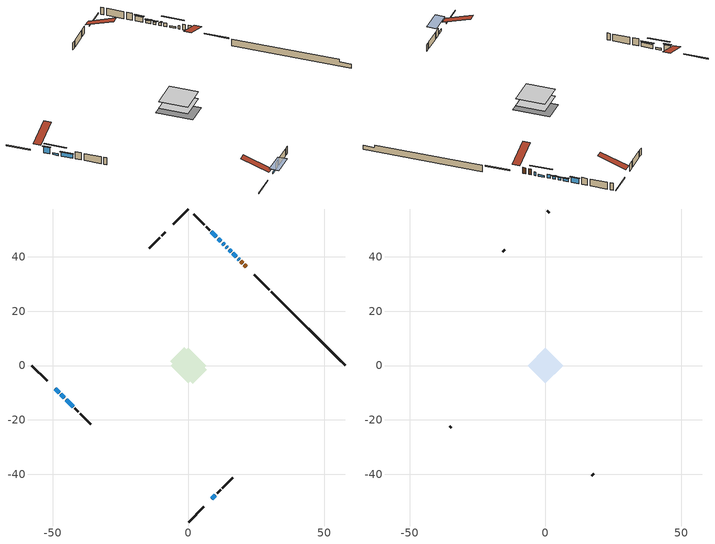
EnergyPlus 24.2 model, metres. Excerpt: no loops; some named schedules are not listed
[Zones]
conditioned space
 floor adiabatic (AdiabaticFloorConstruction): -6.6,0 0,6.6 6.6,0 0,-6.6 z0.74
 floor foundation (Slab1 construction): -6.79,1.62 -1.62,6.79 6.79,-1.62 1.62,-6.79 z-1.55
 wall outside (RimJoist1 construction): 0,-57.62 5.57,-52.05 / -57.62,0 -52.05,-5.57 / 0,57.62 -5.57,52.05 / 29.8,27.81 24.24,33.38 z0.74:1.04
 wall outside (AdiabaticWallConstruction 1): 21.23,36.39 20.55,37.07 / 19.89,37.73 19.27,38.35 z0.74:2.77
 wall outside (AdiabaticWallConstruction): 18.61,39.01 18.3,39.32 / 15.69,41.93 15.01,42.61 z0.74:1.96; -49.05,-8.57 -47.64,-9.97 z0.74:2.87; 17.64,39.98 16.35,41.27 / 8.57,-49.05 9.87,-47.75 / -46.99,-10.63 -45.69,-11.92 z0.74:1.35; 14.35,43.27 13.81,43.81 / 11.96,45.66 10.88,46.74 z0.74:1.71; 13.16,44.46 12.62,45 z0.74:1.6; 10.23,47.39 8.46,49.15 z0.74:2.52; -45.04,-12.58 -42.45,-15.17 z0.74:2.16
 wall outside (Wall1 construction): 10.52,-47.1 11.82,-45.8 / -41.79,-15.82 -40.5,-17.12 / -8.57,49.05 -9.87,47.75 / 7.81,49.81 6.51,51.11 z0.74:3.18
 wall outside (Wall2 construction): 12.48,-45.14 16.37,-41.25 / -39.84,-17.78 -35.95,-21.67 / -10.53,47.09 -14.42,43.2 / 5.85,51.76 1.96,55.66 z0.74:3.18
 wall foundation (FoundationWall1 construction): 30.46,27.16,-1.55 30.46,27.16,0.74 54.9,2.72,0.74 54.9,2.72,-0.13 57.62,0,-0.13 57.62,0,-1.55
 window (WindowConstruction 6): 18.61,39.01 18.3,39.32 z0.74:1.96
 window (WindowConstruction 5): -49.05,-8.57 -47.64,-9.97 z0.74:2.87
 window (WindowConstruction 8): 17.64,39.98 16.35,41.27 z0.74:1.35
 window (WindowConstruction 9): 8.57,-49.05 9.87,-47.75 z0.74:1.35
 window (WindowConstruction 10): -46.99,-10.63 -45.69,-11.92 z0.74:1.35
 window (WindowConstruction 7): 15.69,41.93 15.01,42.61 z0.74:1.96
 window (WindowConstruction): 14.35,43.27 13.81,43.81 z0.74:1.71
 window (WindowConstruction 1): 13.16,44.46 12.62,45 z0.74:1.6
 window (WindowConstruction 2): 11.96,45.66 10.88,46.74 z0.74:1.71
 window (WindowConstruction 3): 10.22,47.39 8.46,49.15 z0.74:2.52
 window (WindowConstruction 4): -45.04,-12.58 -42.45,-15.17 z0.74:2.16
 door (Door): 21.23,36.39 20.55,37.07 z0.74:2.77
 door (Door 1): 19.89,37.73 19.27,38.35 z0.74:2.77
 ceiling adiabatic (AdiabaticFloorConstruction): 0,-6.6 6.6,0 0,6.6 -6.6,0 z0.74
attic - vented
 floor to conditioned space (Floor1 construction Reversed): -6.59,0 0,6.59 6.59,0 0,-6.59 z3.18
 wall outside (Wall3 construction): 17.03,-40.59 17.67,-39.95 / -35.29,-22.33 -34.64,-22.97 / -15.08,42.54 -15.72,41.9 / 1.3,56.31 0.66,56.96 z0.74:3.18
 roof outside (Roof1 construction): 7.92,-49.7,3.18 1.49,-43.28,6.21 -0.2,-44.97,6.21 6.22,-51.39,3.18; -49.7,-7.92,3.18 -43.28,-1.49,6.21 -44.97,0.2,6.21 -51.39,-6.22,3.18; -7.92,49.7,3.18 -1.49,43.28,6.21 0.2,44.97,6.21 -6.22,51.39,3.18; 21.89,35.73,3.18 15.47,29.31,6.21 17.16,27.61,6.21 23.58,34.04,3.18
shading: -47.43,-10.18 -49.26,-8.36 -49.47,-8.57 -47.64,-10.4 z3.17; 14.41,43.21 19.58,38.04 19.79,38.25 14.62,43.42 z4.09; 11.8,-45.81 6.63,-50.98 8.79,-53.14 13.96,-47.97 z4.09; -43.76,-13.86 -48.93,-8.69 -49.14,-8.9 -43.97,-14.07 z4.09; 13.6,44.02 14.56,43.06 14.77,43.27 13.81,44.23 z2; 12.4,45.21 13.37,44.25 13.58,44.46 12.62,45.42 z1.9; 10.67,46.95 12.17,45.45 12.38,45.66 10.88,47.16 z2; 8.25,49.37 10.44,47.18 10.65,47.39 8.46,49.58 z2.82; -42.24,-15.38 -45.25,-12.37 -45.46,-12.58 -42.45,-15.59 z2.46
[Building]
Building 1: Terrain=Suburbs
[Site:Location]
Montreal Intl AP_QC: Latitude {deg}=45.47; Longitude {deg}=-73.74; Time Zone {hr}=-5; Elevation {m}=36; Keep Site Location Information=Yes
[Site:GroundTemperature:Shallow]
2.07863, -0.316383, -0.508184, 0.628371, 5.19101, 9.73239, 13.6695, 16.1636, 16.3755, 14.347, 10.5102, 6.10817
[Site:WaterMainsTemperature]
Calculation Method=Schedule; Temperature Schedule=mains temperature schedule
[Material] Roughness=Rough; Thermal Absorptance=0.9
Name | Thickness {m} | Conductivity {W/m-K} | Density {kg/m3} | Specific Heat {J/kg-K} | Solar Absorptance | Visible Absorptance
asphalt or fiberglass shingles | 0.00635 | 0.162714 | 1121.4 | 1465.45 | 0.4 | 0.4
ceiling loosefill ins | 0.254 | 0.0480833 | 16.02 | 1046.75 | 0.7 | 0.7
ceiling stud and cavity | 0.1397 | 0.268937 | 65.682 | 1177.47 | 0.7 | 0.7
concrete 4.0 in. | 0.1016 | 1.803125 | 2242.8 | 837.4 | 0.7 | 0.7
concrete 8.0 in. | 0.2032 | 1.803125 | 2242.8 | 837.4 | 0.7 | 0.7
door material | 0.04445 | 0.0451087 | 512.64 | 1214.23 | 0.7 | 0.7
door material 1 | 0.04445 | 0.188738 | 512.64 | 1214.23 | 0.7 | 0.7
exterior vertical ins | 0.0542606 | 0.029427 | 32.04 | 1214.23 | 0.7 | 0.7
floor covering | 0.0127 | 0.0433444 | 54.468 | 1339.84 | 0.6 | 0.6
floor rigid ins; wall rigid ins 1 | 0.512978 | 0.029427 | 32.04 | 1214.23 | 0.7 | 0.7
floor stud and cavity | 0.1397 | 1.75129 | 37.0049 | 1207.88 | 0.7 | 0.7
furniture material conditioned space 1 | 0.1524 | 0.115458 | 640.8 | 1214.23 | 0.6 | 0.6
gypsum board | 0.0127 | 0.160291 | 801 | 837.4 | 0.6 | 0.6
gypsum board 1 | 0.0127 | 0.160291 | 801 | 837.4 | 0.7 | 0.7
osb sheathing 0.5 in. | 0.0127 | 0.115458 | 512.64 | 1214.23 | 0.7 | 0.7
osb sheathing 0.75 in. | 0.01905 | 0.115458 | 512.64 | 1214.23 | 0.7 | 0.7
osb sheathing 2.0 in. | 0.0508 | 0.115458 | 512.64 | 1214.23 | 0.7 | 0.7
rim joist rigid ins; wall rigid ins | 0.051816 | 0.029427 | 32.04 | 1214.23 | 0.7 | 0.7
rim joist stud and cavity | 0.0508 | 0.239261 | 125.044 | 1163.47 | 0.6 | 0.6
wall stud and cavity | 0.1397 | 0.106781 | 139.0536 | 1170.24 | 0.7 | 0.7
wall stud and cavity 1 | 0.1397 | 0.100811 | 139.0536 | 1170.24 | 0.7 | 0.7
wall stud and cavity 2 | 0.0889 | 6.9971 | 50.32683 | 1063.81 | 0.6 | 0.6
wall stud and cavity 3 | 0.0889 | 0.380278 | 52.3479 | 1209.89 | 0.7 | 0.7
wall stud and cavity 4 | 0.0889 | 0.391764 | 83.0341 | 1211.67 | 0.7 | 0.7
wood siding | 0.0254 | 0.102417 | 544.68 | 1172.36 | 0.4 | 0.4
wood siding 1 | 0.00254 | 0.102417 | 544.68 | 1172.36 | 0.4 | 0.4
wood siding 2; wood siding 3; wood siding 4 | 0.0254 | 0.102417 | 544.68 | 1172.36 | 0.7 | 0.7
[WindowMaterial:SimpleGlazingSystem]
Name | U-Factor {W/m2-K} | Solar Heat Gain Coefficient
WindowMaterial | 2.14742 | 0.5
WindowMaterial 1 | 2.15934 | 0.49
WindowMaterial 2 | 2.07758 | 0.56
WindowMaterial 3 | 1.992978 | 0.62
WindowMaterial 4 | 2.02648 | 0.6
WindowMaterial 5 | 1.99355 | 0.62
WindowMaterial 6 | 3.07293 | 0.36
WindowMaterial 7 | 2.949721 | 0.64
WindowMaterial 8 | 2.137767 | 0.51
WindowMaterial 9 | 2.18717 | 0.47
[Construction]
AdiabaticFloorConstruction: floor stud and cavity, floor rigid ins, osb sheathing 0.75 in., floor covering
AdiabaticWallConstruction: wood siding 3, wall rigid ins 1, wall stud and cavity 3, gypsum board
AdiabaticWallConstruction 1: wood siding 4, wall rigid ins 1, wall stud and cavity 3, gypsum board
Door: door material
Door 1: door material 1
Floor1 construction Reversed: gypsum board, ceiling stud and cavity, ceiling loosefill ins
FoundationWall1 construction: concrete 8.0 in., gypsum board 1
furniture construction conditioned space 1: furniture material conditioned space 1
PartitionWallConstruction: gypsum board, wall stud and cavity 4, gypsum board
RimJoist1 construction: wood siding 2, rim joist rigid ins, osb sheathing 2.0 in., rim joist stud and cavity
Roof1 construction: asphalt or fiberglass shingles
Slab1 construction: concrete 4.0 in.
Wall1 construction: wood siding, wall rigid ins, osb sheathing 0.5 in., wall stud and cavity, gypsum board
Wall2 construction: wood siding, wall rigid ins, osb sheathing 0.5 in., wall stud and cavity 1, gypsum board
Wall3 construction: wood siding 1, wall stud and cavity 2
WindowConstruction: WindowMaterial
WindowConstruction 1: WindowMaterial 1
WindowConstruction 10: WindowMaterial 9
WindowConstruction 2: WindowMaterial 2
WindowConstruction 3: WindowMaterial 3
WindowConstruction 4: WindowMaterial 4
WindowConstruction 5: WindowMaterial 5
WindowConstruction 6: WindowMaterial 6
WindowConstruction 7: WindowMaterial 7
WindowConstruction 8; WindowConstruction 9: WindowMaterial 8
[Zone] Multiplier=1; Part of Total Floor Area=Yes
Name | Volume {m3}
attic - vented | 42.7394
conditioned space | 432
[Space]
Name | Zone | Volume {m3}
attic - vented 1 | attic - vented | 42.7394
conditioned space 1 | conditioned space | 432
[ZoneInfiltration:EffectiveLeakageArea]
infil attic - vented 1: Zone or Space=attic - vented 1; Schedule=Always On Discrete; Effective Air Leakage Area {cm2}=3478.4; Stack Coefficient=0.000380096; Wind Coefficient=1.31725e-05
[ZoneMixing]
whole house fan mix: Zone or Space=attic - vented; Schedule=Always On Continuous; Design Flow Rate Calculation Method=Flow/Zone; Design Flow Rate {m3/s}=0; Source Zone or Space=conditioned space
[SurfaceProperty:ExposedFoundationPerimeter]
Slab1: Exposed Perimeter Calculation Method=TotalExposedPerimeter; Total Exposed Perimeter {m}=38.406
[InternalMass] Zone or ZoneList=conditioned space; Space or SpaceList=conditioned space 1
Name | Construction | Surface Area {m2}
furniture mass conditioned space 1 | furniture construction conditioned space 1 | 69.6
partition wall mass | PartitionWallConstruction | 174
[Lights]
interior lighting: Zone or ZoneList or Space or SpaceList=conditioned space 1; Schedule=interior lighting schedule; Design Level Calculation Method=LightingLevel; Lighting Level {W}=343.2; Return Air Fraction=0; Fraction Radiant=0.6; Fraction Visible=0.2; Fraction Replaceable=1
[People]
occupants: Zone or ZoneList or Space or SpaceList=conditioned space 1; Number of People Schedule=occupants schedule; Number of People Calculation Method=People; Number of People=3; Fraction Radiant=0.314171; Sensible Heat Fraction=0.56303; Activity Level Schedule=occupants activity schedule; Carbon Dioxide Generation Rate {m3/s-W}=0; Enable ASHRAE 55 Comfort Warnings=No; Mean Radiant Temperature Calculation Type=EnclosureAveraged
[ElectricEquipment] Zone or ZoneList or Space or SpaceList=conditioned space 1; Design Level Calculation Method=EquipmentLevel
Name | Schedule | Design Level {W} | Fraction Latent | Fraction Radiant | Fraction Lost
clothes dryer | clothes dryer schedule | 140.772 | 0.015 | 0.081 | 0.85
clothes washer | clothes washer schedule | 32.1985 | 0.03 | 0.162 | 0.7
cooking range | cooking range schedule | 215.147 | 0.08 | 0.432 | 0.2
dishwasher | dishwasher schedule | 66.8632 | 0.3 | 0.18 | 0.4
fridge | fridge schedule | 72.9452 | 0 | 0.6 | 0
mech vent bath fan 0 | mech vent bath fan 0 schedule | 50.2 | 0 | 0 | 1
mech vent house fan | mech vent house fan schedule | 0 | 0 | 0 | 1
mech vent house fan cfis | mech vent house fan cfis schedule | 0 | 0 | 0 | 0
mech vent range fan 0 | mech vent range fan 0 schedule | 57 | 0 | 0 | 1
misc plug loads | misc plug loads schedule | 494.7 | 0.045 | 0.513 | 0.1
whole house fan | Always On Discrete | 0 | 0 | 0 | 1
[OtherEquipment] Zone or ZoneList or Space or SpaceList=conditioned space 1; Design Level Calculation Method=EquipmentLevel
Name | Fuel Type | Schedule | Design Level {W} | Fraction Latent | Fraction Radiant | Fraction Lost
clothes dryer 1 | Electricity | clothes dryer schedule | 0 | 0.015 | 0.081 | 0.85
cooking range 1 | Electricity | cooking range schedule | 0 | 0.08 | 0.432 | 0.2
general water use latent | None | general water use schedule | 62.594 | 1 | 0 | 0
general water use sensible | None | general water use schedule | -61.6891 | 0 | 0.6 | 0
mech vent house fan latent load | None | Always On Discrete | 0 | 1 | 0 | 0
mech vent house fan sensible load | None | Always On Discrete | 0 | 0 | 0 | 0
water heater energy adjustment1 | Electricity | Always On Discrete | 0.01 | 0 | 0 | 1
[ZoneInfiltration:DesignFlowRate] Zone or ZoneList or Space or SpaceList=conditioned space 1; Schedule=Always On Discrete; Design Flow Rate Calculation Method=Flow/Zone; Design Flow Rate {m3/s}=0
infil flow; natural vent flow; whole house fan flow
[Foundation:Kiva]
Foundation Kiva 1: Initial Indoor Air Temperature {C}=18; Wall Height Above Grade {m}=0.739993; Wall Depth Below Slab {m}=0.2032; Custom Block Material Name 1=exterior vertical ins; Custom Block Depth 1 {m}=2.28999; Custom Block X Position 1 {m}=0.2159; Custom Block Z Position 1 {m}=0
[Foundation:Kiva:Settings]
Soil Conductivity {W/m-K}=0.849921; Soil Density {kg/m3}=1842.3; Soil Specific Heat {J/kg-K}=418.7; Ground Solar Absorptivity=0.9; Ground Thermal Absorptivity=0.9; Ground Surface Roughness {m}=0.03; Far-Field Width {m}=40; Deep-Ground Boundary Condition=ZeroFlux; Deep-Ground Depth {m}=40; Minimum Cell Dimension {m}=0.2; Maximum Cell Growth Coefficient=3; Simulation Timestep=Timestep
[Exterior:Lights]
exterior lighting: Schedule=exterior lighting schedule; Design Level {W}=75.6
[Schedule:Constant]
Name | Hourly Value
Always On Continuous; mech vent house fan schedule; mech vent house fan cfis schedule; Always On Discrete | 1
occupants activity schedule | 117.228
fridge schedule | 0
[Schedule:Week:Daily]
interior lighting schedule Week Rule - Jan1-Jan27: interior lighting schedule day, interior lighting schedule day, interior lighting schedule day, interior lighting schedule day, interior lighting schedule day, interior lighting schedule day, interior lighting schedule day, interior lighting schedule default day, interior lighting schedule default day, interior lighting schedule default day, interior lighting schedule default day, interior lighting schedule default day
interior lighting schedule Week Rule - Jan28-Feb3: interior lighting schedule day, interior lighting schedule day, interior lighting schedule day, interior lighting schedule day, interior lighting schedule day 1, interior lighting schedule day 1, interior lighting schedule day 1, interior lighting schedule default day, interior lighting schedule default day, interior lighting schedule default day, interior lighting schedule default day, interior lighting schedule default day
interior lighting schedule Week Rule - Feb4-Feb24: interior lighting schedule day 1, interior lighting schedule day 1, interior lighting schedule day 1, interior lighting schedule day 1, interior lighting schedule day 1, interior lighting schedule day 1, interior lighting schedule day 1, interior lighting schedule default day, interior lighting schedule default day, interior lighting schedule default day, interior lighting schedule default day, interior lighting schedule default day
interior lighting schedule Week Rule - Feb25-Mar3: interior lighting schedule day 1, interior lighting schedule day 1, interior lighting schedule day 1, interior lighting schedule day 1, interior lighting schedule day 2, interior lighting schedule day 2, interior lighting schedule day 2, interior lighting schedule default day, interior lighting schedule default day, interior lighting schedule default day, interior lighting schedule default day, interior lighting schedule default day
interior lighting schedule Week Rule - Mar4-Mar31: interior lighting schedule day 2, interior lighting schedule day 2, interior lighting schedule day 2, interior lighting schedule day 2, interior lighting schedule day 2, interior lighting schedule day 2, interior lighting schedule day 2, interior lighting schedule default day, interior lighting schedule default day, interior lighting schedule default day, interior lighting schedule default day, interior lighting schedule default day
interior lighting schedule Week Rule - Apr1-Apr28: interior lighting schedule day 3, interior lighting schedule day 3, interior lighting schedule day 3, interior lighting schedule day 3, interior lighting schedule day 3, interior lighting schedule day 3, interior lighting schedule day 3, interior lighting schedule default day, interior lighting schedule default day, interior lighting schedule default day, interior lighting schedule default day, interior lighting schedule default day
interior lighting schedule Week Rule - Apr29-May5: interior lighting schedule day 3, interior lighting schedule day 3, interior lighting schedule day 4, interior lighting schedule day 4, interior lighting schedule day 4, interior lighting schedule day 4, interior lighting schedule day 4, interior lighting schedule default day, interior lighting schedule default day, interior lighting schedule default day, interior lighting schedule default day, interior lighting schedule default day
interior lighting schedule Week Rule - May6-May26: interior lighting schedule day 4, interior lighting schedule day 4, interior lighting schedule day 4, interior lighting schedule day 4, interior lighting schedule day 4, interior lighting schedule day 4, interior lighting schedule day 4, interior lighting schedule default day, interior lighting schedule default day, interior lighting schedule default day, interior lighting schedule default day, interior lighting schedule default day
interior lighting schedule Week Rule - May27-Jun2: interior lighting schedule day 4, interior lighting schedule day 4, interior lighting schedule day 4, interior lighting schedule day 4, interior lighting schedule day 4, interior lighting schedule day 5, interior lighting schedule day 5, interior lighting schedule default day, interior lighting schedule default day, interior lighting schedule default day, interior lighting schedule default day, interior lighting schedule default day
interior lighting schedule Week Rule - Jun3-Jun30: interior lighting schedule day 5, interior lighting schedule day 5, interior lighting schedule day 5, interior lighting schedule day 5, interior lighting schedule day 5, interior lighting schedule day 5, interior lighting schedule day 5, interior lighting schedule default day, interior lighting schedule default day, interior lighting schedule default day, interior lighting schedule default day, interior lighting schedule default day
interior lighting schedule Week Rule - Jul1-Jul28: interior lighting schedule day 6, interior lighting schedule day 6, interior lighting schedule day 6, interior lighting schedule day 6, interior lighting schedule day 6, interior lighting schedule day 6, interior lighting schedule day 6, interior lighting schedule default day, interior lighting schedule default day, interior lighting schedule default day, interior lighting schedule default day, interior lighting schedule default day
interior lighting schedule Week Rule - Jul29-Aug4: interior lighting schedule day 6, interior lighting schedule day 6, interior lighting schedule day 6, interior lighting schedule day 7, interior lighting schedule day 7, interior lighting schedule day 7, interior lighting schedule day 7, interior lighting schedule default day, interior lighting schedule default day, interior lighting schedule default day, interior lighting schedule default day, interior lighting schedule default day
interior lighting schedule Week Rule - Aug5-Aug25: interior lighting schedule day 7, interior lighting schedule day 7, interior lighting schedule day 7, interior lighting schedule day 7, interior lighting schedule day 7, interior lighting schedule day 7, interior lighting schedule day 7, interior lighting schedule default day, interior lighting schedule default day, interior lighting schedule default day, interior lighting schedule default day, interior lighting schedule default day
interior lighting schedule Week Rule - Aug26-Sep1: interior lighting schedule day 7, interior lighting schedule day 7, interior lighting schedule day 7, interior lighting schedule day 7, interior lighting schedule day 7, interior lighting schedule day 7, interior lighting schedule day 8, interior lighting schedule default day, interior lighting schedule default day, interior lighting schedule default day, interior lighting schedule default day, interior lighting schedule default day
interior lighting schedule Week Rule - Sep2-Sep29: interior lighting schedule day 8, interior lighting schedule day 8, interior lighting schedule day 8, interior lighting schedule day 8, interior lighting schedule day 8, interior lighting schedule day 8, interior lighting schedule day 8, interior lighting schedule default day, interior lighting schedule default day, interior lighting schedule default day, interior lighting schedule default day, interior lighting schedule default day
interior lighting schedule Week Rule - Sep30-Oct6: interior lighting schedule day 8, interior lighting schedule day 9, interior lighting schedule day 9, interior lighting schedule day 9, interior lighting schedule day 9, interior lighting schedule day 9, interior lighting schedule day 9, interior lighting schedule default day, interior lighting schedule default day, interior lighting schedule default day, interior lighting schedule default day, interior lighting schedule default day
interior lighting schedule Week Rule - Oct7-Oct27: interior lighting schedule day 9, interior lighting schedule day 9, interior lighting schedule day 9, interior lighting schedule day 9, interior lighting schedule day 9, interior lighting schedule day 9, interior lighting schedule day 9, interior lighting schedule default day, interior lighting schedule default day, interior lighting schedule default day, interior lighting schedule default day, interior lighting schedule default day
interior lighting schedule Week Rule - Oct28-Nov3: interior lighting schedule day 9, interior lighting schedule day 9, interior lighting schedule day 9, interior lighting schedule day 9, interior lighting schedule day 10, interior lighting schedule day 10, interior lighting schedule day 10, interior lighting schedule default day, interior lighting schedule default day, interior lighting schedule default day, interior lighting schedule default day, interior lighting schedule default day
interior lighting schedule Week Rule - Nov4-Nov24: interior lighting schedule day 10, interior lighting schedule day 10, interior lighting schedule day 10, interior lighting schedule day 10, interior lighting schedule day 10, interior lighting schedule day 10, interior lighting schedule day 10, interior lighting schedule default day, interior lighting schedule default day, interior lighting schedule default day, interior lighting schedule default day, interior lighting schedule default day
interior lighting schedule Week Rule - Nov25-Dec1: interior lighting schedule day 10, interior lighting schedule day 10, interior lighting schedule day 10, interior lighting schedule day 10, interior lighting schedule day 10, interior lighting schedule day 10, interior lighting schedule day 11, interior lighting schedule default day, interior lighting schedule default day, interior lighting schedule default day, interior lighting schedule default day, interior lighting schedule default day
interior lighting schedule Week Rule - Dec2-Dec31: interior lighting schedule day 11, interior lighting schedule day 11, interior lighting schedule day 11, interior lighting schedule day 11, interior lighting schedule day 11, interior lighting schedule day 11, interior lighting schedule day 11, interior lighting schedule default day, interior lighting schedule default day, interior lighting schedule default day, interior lighting schedule default day, interior lighting schedule default day
occupants schedule Week Rule - Jan1-Dec31: occupants schedule day, occupants schedule day, occupants schedule day, occupants schedule day, occupants schedule day, occupants schedule day, occupants schedule day, occupants schedule default day, occupants schedule default day, occupants schedule default day, occupants schedule default day, occupants schedule default day
clothes dryer schedule Week Rule - Jan1-Dec31: clothes dryer schedule day, clothes dryer schedule day, clothes dryer schedule day, clothes dryer schedule day, clothes dryer schedule day, clothes dryer schedule day, clothes dryer schedule day, clothes dryer schedule default day, clothes dryer schedule default day, clothes dryer schedule default day, clothes dryer schedule default day, clothes dryer schedule default day
clothes washer schedule Week Rule - Jan1-Dec31: clothes washer schedule day, clothes washer schedule day, clothes washer schedule day, clothes washer schedule day, clothes washer schedule day, clothes washer schedule day, clothes washer schedule day, clothes washer schedule default day, clothes washer schedule default day, clothes washer schedule default day, clothes washer schedule default day, clothes washer schedule default day
cooking range schedule Week Rule - Jan1-Dec31: cooking range schedule day, cooking range schedule day, cooking range schedule day, cooking range schedule day, cooking range schedule day, cooking range schedule day, cooking range schedule day, cooking range schedule default day, cooking range schedule default day, cooking range schedule default day, cooking range schedule default day, cooking range schedule default day
dishwasher schedule Week Rule - Jan1-Dec31: dishwasher schedule day, dishwasher schedule day, dishwasher schedule day, dishwasher schedule day, dishwasher schedule day, dishwasher schedule day, dishwasher schedule day, dishwasher schedule default day, dishwasher schedule default day, dishwasher schedule default day, dishwasher schedule default day, dishwasher schedule default day
mech vent bath fan 0 schedule Week Rule - Jan1-Dec31: mech vent bath fan 0 schedule day, mech vent bath fan 0 schedule day, mech vent bath fan 0 schedule day, mech vent bath fan 0 schedule day, mech vent bath fan 0 schedule day, mech vent bath fan 0 schedule day, mech vent bath fan 0 schedule day, mech vent bath fan 0 schedule default day, mech vent bath fan 0 schedule default day, mech vent bath fan 0 schedule default day, mech vent bath fan 0 schedule default day, mech vent bath fan 0 schedule default day
mech vent range fan 0 schedule Week Rule - Jan1-Dec31: mech vent range fan 0 schedule day, mech vent range fan 0 schedule day, mech vent range fan 0 schedule day, mech vent range fan 0 schedule day, mech vent range fan 0 schedule day, mech vent range fan 0 schedule day, mech vent range fan 0 schedule day, mech vent range fan 0 schedule default day, mech vent range fan 0 schedule default day, mech vent range fan 0 schedule default day, mech vent range fan 0 schedule default day, mech vent range fan 0 schedule default day
misc plug loads schedule Week Rule - Jan1-Dec31: misc plug loads schedule day, misc plug loads schedule day, misc plug loads schedule day, misc plug loads schedule day, misc plug loads schedule day, misc plug loads schedule day, misc plug loads schedule day, misc plug loads schedule default day, misc plug loads schedule default day, misc plug loads schedule default day, misc plug loads schedule default day, misc plug loads schedule default day
general water use schedule Week Rule - Jan1-Dec31: general water use schedule day, general water use schedule day, general water use schedule day, general water use schedule day, general water use schedule day, general water use schedule day, general water use schedule day, general water use schedule default day, general water use schedule default day, general water use schedule default day, general water use schedule default day, general water use schedule default day
exterior lighting schedule Week Rule - Jan1-Jan27: exterior lighting schedule day, exterior lighting schedule day, exterior lighting schedule day, exterior lighting schedule day, exterior lighting schedule day, exterior lighting schedule day, exterior lighting schedule day, exterior lighting schedule default day, exterior lighting schedule default day, exterior lighting schedule default day, exterior lighting schedule default day, exterior lighting schedule default day
exterior lighting schedule Week Rule - Jan28-Feb3: exterior lighting schedule day, exterior lighting schedule day, exterior lighting schedule day, exterior lighting schedule day, exterior lighting schedule day 1, exterior lighting schedule day 1, exterior lighting schedule day 1, exterior lighting schedule default day, exterior lighting schedule default day, exterior lighting schedule default day, exterior lighting schedule default day, exterior lighting schedule default day
exterior lighting schedule Week Rule - Feb4-Feb24: exterior lighting schedule day 1, exterior lighting schedule day 1, exterior lighting schedule day 1, exterior lighting schedule day 1, exterior lighting schedule day 1, exterior lighting schedule day 1, exterior lighting schedule day 1, exterior lighting schedule default day, exterior lighting schedule default day, exterior lighting schedule default day, exterior lighting schedule default day, exterior lighting schedule default day
exterior lighting schedule Week Rule - Feb25-Mar3: exterior lighting schedule day 1, exterior lighting schedule day 1, exterior lighting schedule day 1, exterior lighting schedule day 1, exterior lighting schedule day 2, exterior lighting schedule day 2, exterior lighting schedule day 2, exterior lighting schedule default day, exterior lighting schedule default day, exterior lighting schedule default day, exterior lighting schedule default day, exterior lighting schedule default day
exterior lighting schedule Week Rule - Mar4-Mar31: exterior lighting schedule day 2, exterior lighting schedule day 2, exterior lighting schedule day 2, exterior lighting schedule day 2, exterior lighting schedule day 2, exterior lighting schedule day 2, exterior lighting schedule day 2, exterior lighting schedule default day, exterior lighting schedule default day, exterior lighting schedule default day, exterior lighting schedule default day, exterior lighting schedule default day
exterior lighting schedule Week Rule - Apr1-Apr28: exterior lighting schedule day 3, exterior lighting schedule day 3, exterior lighting schedule day 3, exterior lighting schedule day 3, exterior lighting schedule day 3, exterior lighting schedule day 3, exterior lighting schedule day 3, exterior lighting schedule default day, exterior lighting schedule default day, exterior lighting schedule default day, exterior lighting schedule default day, exterior lighting schedule default day
exterior lighting schedule Week Rule - Apr29-May5: exterior lighting schedule day 3, exterior lighting schedule day 3, exterior lighting schedule day 4, exterior lighting schedule day 4, exterior lighting schedule day 4, exterior lighting schedule day 4, exterior lighting schedule day 4, exterior lighting schedule default day, exterior lighting schedule default day, exterior lighting schedule default day, exterior lighting schedule default day, exterior lighting schedule default day
exterior lighting schedule Week Rule - May6-May26: exterior lighting schedule day 4, exterior lighting schedule day 4, exterior lighting schedule day 4, exterior lighting schedule day 4, exterior lighting schedule day 4, exterior lighting schedule day 4, exterior lighting schedule day 4, exterior lighting schedule default day, exterior lighting schedule default day, exterior lighting schedule default day, exterior lighting schedule default day, exterior lighting schedule default day
exterior lighting schedule Week Rule - May27-Jun2: exterior lighting schedule day 4, exterior lighting schedule day 4, exterior lighting schedule day 4, exterior lighting schedule day 4, exterior lighting schedule day 4, exterior lighting schedule day 5, exterior lighting schedule day 5, exterior lighting schedule default day, exterior lighting schedule default day, exterior lighting schedule default day, exterior lighting schedule default day, exterior lighting schedule default day
exterior lighting schedule Week Rule - Jun3-Jun30: exterior lighting schedule day 5, exterior lighting schedule day 5, exterior lighting schedule day 5, exterior lighting schedule day 5, exterior lighting schedule day 5, exterior lighting schedule day 5, exterior lighting schedule day 5, exterior lighting schedule default day, exterior lighting schedule default day, exterior lighting schedule default day, exterior lighting schedule default day, exterior lighting schedule default day
exterior lighting schedule Week Rule - Jul1-Jul28: exterior lighting schedule day 6, exterior lighting schedule day 6, exterior lighting schedule day 6, exterior lighting schedule day 6, exterior lighting schedule day 6, exterior lighting schedule day 6, exterior lighting schedule day 6, exterior lighting schedule default day, exterior lighting schedule default day, exterior lighting schedule default day, exterior lighting schedule default day, exterior lighting schedule default day
exterior lighting schedule Week Rule - Jul29-Aug4: exterior lighting schedule day 6, exterior lighting schedule day 6, exterior lighting schedule day 6, exterior lighting schedule day 7, exterior lighting schedule day 7, exterior lighting schedule day 7, exterior lighting schedule day 7, exterior lighting schedule default day, exterior lighting schedule default day, exterior lighting schedule default day, exterior lighting schedule default day, exterior lighting schedule default day
exterior lighting schedule Week Rule - Aug5-Aug25: exterior lighting schedule day 7, exterior lighting schedule day 7, exterior lighting schedule day 7, exterior lighting schedule day 7, exterior lighting schedule day 7, exterior lighting schedule day 7, exterior lighting schedule day 7, exterior lighting schedule default day, exterior lighting schedule default day, exterior lighting schedule default day, exterior lighting schedule default day, exterior lighting schedule default day
exterior lighting schedule Week Rule - Aug26-Sep1: exterior lighting schedule day 7, exterior lighting schedule day 7, exterior lighting schedule day 7, exterior lighting schedule day 7, exterior lighting schedule day 7, exterior lighting schedule day 7, exterior lighting schedule day 8, exterior lighting schedule default day, exterior lighting schedule default day, exterior lighting schedule default day, exterior lighting schedule default day, exterior lighting schedule default day
exterior lighting schedule Week Rule - Sep2-Sep29: exterior lighting schedule day 8, exterior lighting schedule day 8, exterior lighting schedule day 8, exterior lighting schedule day 8, exterior lighting schedule day 8, exterior lighting schedule day 8, exterior lighting schedule day 8, exterior lighting schedule default day, exterior lighting schedule default day, exterior lighting schedule default day, exterior lighting schedule default day, exterior lighting schedule default day
exterior lighting schedule Week Rule - Sep30-Oct6: exterior lighting schedule day 8, exterior lighting schedule day 9, exterior lighting schedule day 9, exterior lighting schedule day 9, exterior lighting schedule day 9, exterior lighting schedule day 9, exterior lighting schedule day 9, exterior lighting schedule default day, exterior lighting schedule default day, exterior lighting schedule default day, exterior lighting schedule default day, exterior lighting schedule default day
exterior lighting schedule Week Rule - Oct7-Oct27: exterior lighting schedule day 9, exterior lighting schedule day 9, exterior lighting schedule day 9, exterior lighting schedule day 9, exterior lighting schedule day 9, exterior lighting schedule day 9, exterior lighting schedule day 9, exterior lighting schedule default day, exterior lighting schedule default day, exterior lighting schedule default day, exterior lighting schedule default day, exterior lighting schedule default day
exterior lighting schedule Week Rule - Oct28-Nov3: exterior lighting schedule day 9, exterior lighting schedule day 9, exterior lighting schedule day 9, exterior lighting schedule day 9, exterior lighting schedule day 10, exterior lighting schedule day 10, exterior lighting schedule day 10, exterior lighting schedule default day, exterior lighting schedule default day, exterior lighting schedule default day, exterior lighting schedule default day, exterior lighting schedule default day
exterior lighting schedule Week Rule - Nov4-Nov24: exterior lighting schedule day 10, exterior lighting schedule day 10, exterior lighting schedule day 10, exterior lighting schedule day 10, exterior lighting schedule day 10, exterior lighting schedule day 10, exterior lighting schedule day 10, exterior lighting schedule default day, exterior lighting schedule default day, exterior lighting schedule default day, exterior lighting schedule default day, exterior lighting schedule default day
[Schedule:Year]
interior lighting schedule: interior lighting schedule Week Rule - Jan1-Jan27, 1, 1, 1, 27, interior lighting schedule Week Rule - Jan28-Feb3, 1, 28, 2, 3, interior lighting schedule Week Rule - Feb4-Feb24, 2, 4, 2, 24, interior lighting schedule Week Rule - Feb25-Mar3, 2, 25, 3, 3, interior lighting schedule Week Rule - Mar4-Mar31, 3, 4, 3, 31, interior lighting schedule Week Rule - Apr1-Apr28, 4, 1, 4, 28, interior lighting schedule Week Rule - Apr29-May5, 4, 29, 5, 5, interior lighting schedule Week Rule - May6-May26, 5, 6, 5, 26, interior lighting schedule Week Rule - May27-Jun2, 5, 27, 6, 2, interior lighting schedule Week Rule - Jun3-Jun30, 6, 3, 6, 30, interior lighting schedule Week Rule - Jul1-Jul28, 7, 1, 7, 28, interior lighting schedule Week Rule - Jul29-Aug4, 7, 29, 8, 4, interior lighting schedule Week Rule - Aug5-Aug25, 8, 5, 8, 25, interior lighting schedule Week Rule - Aug26-Sep1, 8, 26, 9, 1, interior lighting schedule Week Rule - Sep2-Sep29, 9, 2, 9, 29, interior lighting schedule Week Rule - Sep30-Oct6, 9, 30, 10, 6, interior lighting schedule Week Rule - Oct7-Oct27, 10, 7, 10, 27, interior lighting schedule Week Rule - Oct28-Nov3, 10, 28, 11, 3, interior lighting schedule Week Rule - Nov4-Nov24, 11, 4, 11, 24, interior lighting schedule Week Rule - Nov25-Dec1, 11, 25, 12, 1, interior lighting schedule Week Rule - Dec2-Dec31, 12, 2, 12, 31
occupants schedule: occupants schedule Week Rule - Jan1-Dec31, 1, 1, 12, 31
clothes dryer schedule: clothes dryer schedule Week Rule - Jan1-Dec31, 1, 1, 12, 31
clothes washer schedule: clothes washer schedule Week Rule - Jan1-Dec31, 1, 1, 12, 31
cooking range schedule: cooking range schedule Week Rule - Jan1-Dec31, 1, 1, 12, 31
dishwasher schedule: dishwasher schedule Week Rule - Jan1-Dec31, 1, 1, 12, 31
mech vent bath fan 0 schedule: mech vent bath fan 0 schedule Week Rule - Jan1-Dec31, 1, 1, 12, 31
mech vent range fan 0 schedule: mech vent range fan 0 schedule Week Rule - Jan1-Dec31, 1, 1, 12, 31
misc plug loads schedule: misc plug loads schedule Week Rule - Jan1-Dec31, 1, 1, 12, 31
general water use schedule: general water use schedule Week Rule - Jan1-Dec31, 1, 1, 12, 31
exterior lighting schedule: exterior lighting schedule Week Rule - Jan1-Jan27, 1, 1, 1, 27, exterior lighting schedule Week Rule - Jan28-Feb3, 1, 28, 2, 3, exterior lighting schedule Week Rule - Feb4-Feb24, 2, 4, 2, 24, exterior lighting schedule Week Rule - Feb25-Mar3, 2, 25, 3, 3, exterior lighting schedule Week Rule - Mar4-Mar31, 3, 4, 3, 31, exterior lighting schedule Week Rule - Apr1-Apr28, 4, 1, 4, 28, exterior lighting schedule Week Rule - Apr29-May5, 4, 29, 5, 5, exterior lighting schedule Week Rule - May6-May26, 5, 6, 5, 26, exterior lighting schedule Week Rule - May27-Jun2, 5, 27, 6, 2, exterior lighting schedule Week Rule - Jun3-Jun30, 6, 3, 6, 30, exterior lighting schedule Week Rule - Jul1-Jul28, 7, 1, 7, 28, exterior lighting schedule Week Rule - Jul29-Aug4, 7, 29, 8, 4, exterior lighting schedule Week Rule - Aug5-Aug25, 8, 5, 8, 25, exterior lighting schedule Week Rule - Aug26-Sep1, 8, 26, 9, 1, exterior lighting schedule Week Rule - Sep2-Sep29, 9, 2, 9, 29, exterior lighting schedule Week Rule - Sep30-Oct6, 9, 30, 10, 6, exterior lighting schedule Week Rule - Oct7-Oct27, 10, 7, 10, 27, exterior lighting schedule Week Rule - Oct28-Nov3, 10, 28, 11, 3, exterior lighting schedule Week Rule - Nov4-Nov24, 11, 4, 11, 24, exterior lighting schedule Week Rule - Nov25-Dec1, 11, 25, 12, 1, exterior lighting schedule Week Rule - Dec2-Dec31, 12, 2, 12, 31
[Schedule:Compact]
mains temperature schedule: Through: 01/01, For: AllDays, Until: 24:00, 6.56833, Through: 01/02, For: AllDays, Until: 24:00, 6.48722, Through: 01/03, For: AllDays, Until: 24:00, 6.40722, Through: 01/04, For: AllDays, Until: 24:00, 6.32889, Through: 01/05, For: AllDays, Until: 24:00, 6.25167, Through: 01/06, For: AllDays, Until: 24:00, 6.17611, Through: 01/07, For: AllDays, Until: 24:00, 6.10222, Through: 01/08, For: AllDays, Until: 24:00, 6.02944, Through: 01/09, For: AllDays, Until: 24:00, 5.95833, Through: 01/10, For: AllDays, Until: 24:00, 5.88889, Through: 01/11, For: AllDays, Until: 24:00, 5.82056, Through: 01/12, For: AllDays, Until: 24:00, 5.75444, Through: 01/13, For: AllDays, Until: 24:00, 5.68944, Through: 01/14, For: AllDays, Until: 24:00, 5.62611, Through: 01/15, For: AllDays, Until: 24:00, 5.56444, Through: 01/16, For: AllDays, Until: 24:00, 5.50444, Through: 01/17, For: AllDays, Until: 24:00, 5.44611, Through: 01/18, For: AllDays, Until: 24:00, 5.38944, Through: 01/19, For: AllDays, Until: 24:00, 5.33389, Through: 01/20, For: AllDays, Until: 24:00, 5.28111, Through: 01/21, For: AllDays, Until: 24:00, 5.22944, Through: 01/22, For: AllDays, Until: 24:00, 5.17944, Through: 01/23, For: AllDays, Until: 24:00, 5.13111, Through: 01/24, For: AllDays, Until: 24:00, 5.085, Through: 01/25, For: AllDays, Until: 24:00, 5.04056, Through: 01/26, For: AllDays, Until: 24:00, 4.99778, Through: 01/27, For: AllDays, Until: 24:00, 4.95667, Through: 01/28, For: AllDays, Until: 24:00, 4.91778, Through: 01/29, For: AllDays, Until: 24:00, 4.88056, Through: 01/30, For: AllDays, Until: 24:00, 4.845, Through: 01/31, For: AllDays, Until: 24:00, 4.81167, Through: 02/01, For: AllDays, Until: 24:00, 4.77944, Through: 02/02, For: AllDays, Until: 24:00, 4.75, Through: 02/03, For: AllDays, Until: 24:00, 4.72167, Through: 02/04, For: AllDays, Until: 24:00, 4.69611, Through: 02/05, For: AllDays, Until: 24:00, 4.67167, Through: 02/06, For: AllDays, Until: 24:00, 4.64944, Through: 02/07, For: AllDays, Until: 24:00, 4.62889, Through: 02/08, For: AllDays, Until: 24:00, 4.61056, Through: 02/09, For: AllDays, Until: 24:00, 4.59389, Through: 02/10, For: AllDays, Until: 24:00, 4.57944, Through: 02/11, For: AllDays, Until: 24:00, 4.56667, Through: 02/12, For: AllDays, Until: 24:00, 4.55611, Through: 02/13, For: AllDays, Until: 24:00, 4.54722, Through: 02/14, For: AllDays, Until: 24:00, 4.54056, Through: 02/15, For: AllDays, Until: 24:00, 4.53556, Through: 02/16, For: AllDays, Until: 24:00, 4.53278, Through: 02/17, For: AllDays, Until: 24:00, 4.53167, Through: 02/18, For: AllDays, Until: 24:00, 4.53278, Through: 02/19, For: AllDays, Until: 24:00, 4.53556, Through: 02/20, For: AllDays, Until: 24:00, 4.54056, Through: 02/21, For: AllDays, Until: 24:00, 4.54722, Through: 02/22, For: AllDays, Until: 24:00, 4.55611, Through: 02/23, For: AllDays, Until: 24:00, 4.56667, Through: 02/24, For: AllDays, Until: 24:00, 4.57944, Through: 02/25, For: AllDays, Until: 24:00, 4.59389, Through: 02/26, For: AllDays, Until: 24:00, 4.61056, Through: 02/27, For: AllDays, Until: 24:00, 4.62889, Through: 02/28, For: AllDays, Until: 24:00, 4.64889, Through: 03/01, For: AllDays, Until: 24:00, 4.67111, Through: 03/02, For: AllDays, Until: 24:00, 4.69556, Through: 03/03, For: AllDays, Until: 24:00, 4.72167, Through: 03/04, For: AllDays, Until: 24:00, 4.74944, Through: 03/05, For: AllDays, Until: 24:00, 4.77944, Through: 03/06, For: AllDays, Until: 24:00, 4.81111, Through: 03/07, For: AllDays, Until: 24:00, 4.84444, Through: 03/08, For: AllDays, Until: 24:00, 4.88, Through: 03/09, For: AllDays, Until: 24:00, 4.91722, Through: 03/10, For: AllDays, Until: 24:00, 4.95611, Through: 03/11, For: AllDays, Until: 24:00, 4.99722, Through: 03/12, For: AllDays, Until: 24:00, 5.04, Through: 03/13, For: AllDays, Until: 24:00, 5.08444, Through: 03/14, For: AllDays, Until: 24:00, 5.13056, Through: 03/15, For: AllDays, Until: 24:00, 5.17889, Through: 03/16, For: AllDays, Until: 24:00, 5.22833, Through: 03/17, For: AllDays, Until: 24:00, 5.28, Through: 03/18, For: AllDays, Until: 24:00, 5.33333, Through: 03/19, For: AllDays, Until: 24:00, 5.38833, Through: 03/20, For: AllDays, Until: 24:00, 5.445, Through: 03/21, For: AllDays, Until: 24:00, 5.50333, Through: 03/22, For: AllDays, Until: 24:00, 5.56333, Through: 03/23, For: AllDays, Until: 24:00, 5.625, Through: 03/24, For: AllDays, Until: 24:00, 5.68833, Through: 03/25, For: AllDays, Until: 24:00, 5.75333, Through: 03/26, For: AllDays, Until: 24:00, 5.81944, Through: 03/27, For: AllDays, Until: 24:00, 5.88778, Through: 03/28, For: AllDays, Until: 24:00, 5.95722, Through: 03/29, For: AllDays, Until: 24:00, 6.02833, Through: 03/30, For: AllDays, Until: 24:00, 6.10111, Through: 03/31, For: AllDays, Until: 24:00, 6.175, Through: 04/01, For: AllDays, Until: 24:00, 6.25056, Through: 04/02, For: AllDays, Until: 24:00, 6.32778, Through: 04/03, For: AllDays, Until: 24:00, 6.40611, Through: 04/04, For: AllDays, Until: 24:00, 6.48556, Through: 04/05, For: AllDays, Until: 24:00, 6.56722, Through: 04/06, For: AllDays, Until: 24:00, 6.64944, Through: 04/07, For: AllDays, Until: 24:00, 6.73333, Through: 04/08, For: AllDays, Until: 24:00, 6.81833, Through: 04/09, For: AllDays, Until: 24:00, 6.905, Through: 04/10, For: AllDays, Until: 24:00, 6.99278, Through: 04/11, For: AllDays, Until: 24:00, 7.08111, Through: 04/12, For: AllDays, Until: 24:00, 7.17167, Through: 04/13, For: AllDays, Until: 24:00, 7.26278, Through: 04/14, For: AllDays, Until: 24:00, 7.355, Through: 04/15, For: AllDays, Until: 24:00, 7.44833, Through: 04/16, For: AllDays, Until: 24:00, 7.54278, Through: 04/17, For: AllDays, Until: 24:00, 7.63889, Through: 04/18, For: AllDays, Until: 24:00, 7.735, Through: 04/19, For: AllDays, Until: 24:00, 7.83278, Through: 04/20, For: AllDays, Until: 24:00, 7.93167, Through: 04/21, For: AllDays, Until: 24:00, 8.03111, Through: 04/22, For: AllDays, Until: 24:00, 8.13167, Through: 04/23, For: AllDays, Until: 24:00, 8.23278, Through: 04/24, For: AllDays, Until: 24:00, 8.335, Through: 04/25, For: AllDays, Until: 24:00, 8.43778, Through: 04/26, For: AllDays, Until: 24:00, 8.54167, Through: 04/27, For: AllDays, Until: 24:00, 8.64611, Through: 04/28, For: AllDays, Until: 24:00, 8.75167, Through: 04/29, For: AllDays, Until: 24:00, 8.85778, Through: 04/30, For: AllDays, Until: 24:00, 8.96444, Through: 05/01, For: AllDays, Until: 24:00, 9.07167, Through: 05/02, For: AllDays, Until: 24:00, 9.17944, Through: 05/03, For: AllDays, Until: 24:00, 9.28778, Through: 05/04, For: AllDays, Until: 24:00, 9.39667, Through: 05/05, For: AllDays, Until: 24:00, 9.50667, Through: 05/06, For: AllDays, Until: 24:00, 9.61667, Through: 05/07, For: AllDays, Until: 24:00, 9.72667, Through: 05/08, For: AllDays, Until: 24:00, 9.83778, Through: 05/09, For: AllDays, Until: 24:00, 9.94889, Through: 05/10, For: AllDays, Until: 24:00, 10.0606, Through: 05/11, For: AllDays, Until: 24:00, 10.1722, Through: 05/12, For: AllDays, Until: 24:00, 10.2844, Through: 05/13, For: AllDays, Until: 24:00, 10.3967, Through: 05/14, For: AllDays, Until: 24:00, 10.5094, Through: 05/15, For: AllDays, Until: 24:00, 10.6222, Through: 05/16, For: AllDays, Until: 24:00, 10.735, Through: 05/17, For: AllDays, Until: 24:00, 10.8478, Through: 05/18, For: AllDays, Until: 24:00, 10.9611, Through: 05/19, For: AllDays, Until: 24:00, 11.0744, Through: 05/20, For: AllDays, Until: 24:00, 11.1872, Through: 05/21, For: AllDays, Until: 24:00, 11.3006, Through: 05/22, For: AllDays, Until: 24:00, 11.4133, Through: 05/23, For: AllDays, Until: 24:00, 11.5267, Through: 05/24, For: AllDays, Until: 24:00, 11.6394, Through: 05/25, For: AllDays, Until: 24:00, 11.7522, Through: 05/26, For: AllDays, Until: 24:00, 11.8644, Through: 05/27, For: AllDays, Until: 24:00, 11.9767, Through: 05/28, For: AllDays, Until: 24:00, 12.0889, Through: 05/29, For: AllDays, Until: 24:00, 12.2006, Through: 05/30, For: AllDays, Until: 24:00, 12.3122, Through: 05/31, For: AllDays, Until: 24:00, 12.4228, Through: 06/01, For: AllDays, Until: 24:00, 12.5339, Through: 06/02, For: AllDays, Until: 24:00, 12.6439, Through: 06/03, For: AllDays, Until: 24:00, 12.7539, Through: 06/04, For: AllDays, Until: 24:00, 12.8628, Through: 06/05, For: AllDays, Until: 24:00, 12.9717, Through: 06/06, For: AllDays, Until: 24:00, 13.08, Through: 06/07, For: AllDays, Until: 24:00, 13.1878, Through: 06/08, For: AllDays, Until: 24:00, 13.2944, Through: 06/09, For: AllDays, Until: 24:00, 13.4011, Through: 06/10, For: AllDays, Until: 24:00, 13.5067, Through: 06/11, For: AllDays, Until: 24:00, 13.6117, Through: 06/12, For: AllDays, Until: 24:00, 13.7156, Through: 06/13, For: AllDays, Until: 24:00, 13.8194, Through: 06/14, For: AllDays, Until: 24:00, 13.9222, Through: 06/15, For: AllDays, Until: 24:00, 14.0239, Through: 06/16, For: AllDays, Until: 24:00, 14.125, Through: 06/17, For: AllDays, Until: 24:00, 14.225, Through: 06/18, For: AllDays, Until: 24:00, 14.3239, Through: 06/19, For: AllDays, Until: 24:00, 14.4222, Through: 06/20, For: AllDays, Until: 24:00, 14.5194, Through: 06/21, For: AllDays, Until: 24:00, 14.6156, Through: 06/22, For: AllDays, Until: 24:00, 14.7106, Through: 06/23, For: AllDays, Until: 24:00, 14.805, Through: 06/24, For: AllDays, Until: 24:00, 14.8978, Through: 06/25, For: AllDays, Until: 24:00, 14.9894, Through: 06/26, For: AllDays, Until: 24:00, 15.0806, Through: 06/27, For: AllDays, Until: 24:00, 15.17, Through: 06/28, For: AllDays, Until: 24:00, 15.2583, Through: 06/29, For: AllDays, Until: 24:00, 15.3456, Through: 06/30, For: AllDays, Until: 24:00, 15.4311, Through: 07/01, For: AllDays, Until: 24:00, 15.5161, Through: 07/02, For: AllDays, Until: 24:00, 15.5989, Through: 07/03, For: AllDays, Until: 24:00, 15.6811, Through: 07/04, For: AllDays, Until: 24:00, 15.7617, Through: 07/05, For: AllDays, Until: 24:00, 15.8411, Through: 07/06, For: AllDays, Until: 24:00, 15.9189, Through: 07/07, For: AllDays, Until: 24:00, 15.995, Through: 07/08, For: AllDays, Until: 24:00, 16.07, Through: 07/09, For: AllDays, Until: 24:00, 16.1433, Through: 07/10, For: AllDays, Until: 24:00, 16.2156, Through: 07/11, For: AllDays, Until: 24:00, 16.2861, Through: 07/12, For: AllDays, Until: 24:00, 16.355, Through: 07/13, For: AllDays, Until: 24:00, 16.4222, Through: 07/14, For: AllDays, Until: 24:00, 16.4878, Through: 07/15, For: AllDays, Until: 24:00, 16.5522, Through: 07/16, For: AllDays, Until: 24:00, 16.615, Through: 07/17, For: AllDays, Until: 24:00, 16.6756, Through: 07/18, For: AllDays, Until: 24:00, 16.735, Through: 07/19, For: AllDays, Until: 24:00, 16.7928, Through: 07/20, For: AllDays, Until: 24:00, 16.8489, Through: 07/21, For: AllDays, Until: 24:00, 16.9028, Through: 07/22, For: AllDays, Until: 24:00, 16.9556, Through: 07/23, For: AllDays, Until: 24:00, 17.0061, Through: 07/24, For: AllDays, Until: 24:00, 17.0556, Through: 07/25, For: AllDays, Until: 24:00, 17.1028, Through: 07/26, For: AllDays, Until: 24:00, 17.1483, Through: 07/27, For: AllDays, Until: 24:00, 17.1917, Through: 07/28, For: AllDays, Until: 24:00, 17.2339, Through: 07/29, For: AllDays, Until: 24:00, 17.2739, Through: 07/30, For: AllDays, Until: 24:00, 17.3122, Through: 07/31, For: AllDays, Until: 24:00, 17.3489, Through: 08/01, For: AllDays, Until: 24:00, 17.3833, Through: 08/02, For: AllDays, Until: 24:00, 17.4161, Through: 08/03, For: AllDays, Until: 24:00, 17.4467, Through: 08/04, For: AllDays, Until: 24:00, 17.4761, Through: 08/05, For: AllDays, Until: 24:00, 17.5028, Through: 08/06, For: AllDays, Until: 24:00, 17.5283, Through: 08/07, For: AllDays, Until: 24:00, 17.5517, Through: 08/08, For: AllDays, Until: 24:00, 17.5728, Through: 08/09, For: AllDays, Until: 24:00, 17.5922, Through: 08/10, For: AllDays, Until: 24:00, 17.61, Through: 08/11, For: AllDays, Until: 24:00, 17.6256, Through: 08/12, For: AllDays, Until: 24:00, 17.6394, Through: 08/13, For: AllDays, Until: 24:00, 17.6511, Through: 08/14, For: AllDays, Until: 24:00, 17.6611, Through: 08/15, For: AllDays, Until: 24:00, 17.6689, Through: 08/16, For: AllDays, Until: 24:00, 17.675, Through: 08/17, For: AllDays, Until: 24:00, 17.6789, Through: 08/18, For: AllDays, Until: 24:00, 17.6811, Through: 08/19, For: AllDays, Until: 24:00, 17.6811, Through: 08/20, For: AllDays, Until: 24:00, 17.6794, Through: 08/21, For: AllDays, Until: 24:00, 17.6756, Through: 08/22, For: AllDays, Until: 24:00, 17.67, Through: 08/23, For: AllDays, Until: 24:00, 17.6622, Through: 08/24, For: AllDays, Until: 24:00, 17.6528, Through: 08/25, For: AllDays, Until: 24:00, 17.6411, Through: 08/26, For: AllDays, Until: 24:00, 17.6278, Through: 08/27, For: AllDays, Until: 24:00, 17.6122, Through: 08/28, For: AllDays, Until: 24:00, 17.595, Through: 08/29, For: AllDays, Until: 24:00, 17.5756, Through: 08/30, For: AllDays, Until: 24:00, 17.5544, Through: 08/31, For: AllDays, Until: 24:00, 17.5311, Through: 09/01, For: AllDays, Until: 24:00, 17.5061, Through: 09/02, For: AllDays, Until: 24:00, 17.4794, Through: 09/03, For: AllDays, Until: 24:00, 17.4506, Through: 09/04, For: AllDays, Until: 24:00, 17.42, Through: 09/05, For: AllDays, Until: 24:00, 17.3878, Through: 09/06, For: AllDays, Until: 24:00, 17.3533, Through: 09/07, For: AllDays, Until: 24:00, 17.3172, Through: 09/08, For: AllDays, Until: 24:00, 17.2789, Through: 09/09, For: AllDays, Until: 24:00, 17.2389, Through: 09/10, For: AllDays, Until: 24:00, 17.1972, Through: 09/11, For: AllDays, Until: 24:00, 17.1539, Through: 09/12, For: AllDays, Until: 24:00, 17.1083, Through: 09/13, For: AllDays, Until: 24:00, 17.0617, Through: 09/14, For: AllDays, Until: 24:00, 17.0128, Through: 09/15, For: AllDays, Until: 24:00, 16.9622, Through: 09/16, For: AllDays, Until: 24:00, 16.9094, Through: 09/17, For: AllDays, Until: 24:00, 16.8556, Through: 09/18, For: AllDays, Until: 24:00, 16.8, Through: 09/19, For: AllDays, Until: 24:00, 16.7422, Through: 09/20, For: AllDays, Until: 24:00, 16.6833, Through: 09/21, For: AllDays, Until: 24:00, 16.6228, Through: 09/22, For: AllDays, Until: 24:00, 16.56, Through: 09/23, For: AllDays, Until: 24:00, 16.4961, Through: 09/24, For: AllDays, Until: 24:00, 16.4306, Through: 09/25, For: AllDays, Until: 24:00, 16.3633, Through: 09/26, For: AllDays, Until: 24:00, 16.295, Through: 09/27, For: AllDays, Until: 24:00, 16.2244, Through: 09/28, For: AllDays, Until: 24:00, 16.1528, Through: 09/29, For: AllDays, Until: 24:00, 16.0794, Through: 09/30, For: AllDays, Until: 24:00, 16.0044, Through: 10/01, For: AllDays, Until: 24:00, 15.9283, Through: 10/02, For: AllDays, Until: 24:00, 15.8511, Through: 10/03, For: AllDays, Until: 24:00, 15.7717, Through: 10/04, For: AllDays, Until: 24:00, 15.6917, Through: 10/05, For: AllDays, Until: 24:00, 15.6094, Through: 10/06, For: AllDays, Until: 24:00, 15.5267, Through: 10/07, For: AllDays, Until: 24:00, 15.4422, Through: 10/08, For: AllDays, Until: 24:00, 15.3567, Through: 10/09, For: AllDays, Until: 24:00, 15.2694, Through: 10/10, For: AllDays, Until: 24:00, 15.1811, Through: 10/11, For: AllDays, Until: 24:00, 15.0917, Through: 10/12, For: AllDays, Until: 24:00, 15.0011, Through: 10/13, For: AllDays, Until: 24:00, 14.9094, Through: 10/14, For: AllDays, Until: 24:00, 14.8167, Through: 10/15, For: AllDays, Until: 24:00, 14.7228, Through: 10/16, For: AllDays, Until: 24:00, 14.6278, Through: 10/17, For: AllDays, Until: 24:00, 14.5317, Through: 10/18, For: AllDays, Until: 24:00, 14.4344, Through: 10/19, For: AllDays, Until: 24:00, 14.3367, Through: 10/20, For: AllDays, Until: 24:00, 14.2378, Through: 10/21, For: AllDays, Until: 24:00, 14.1378, Through: 10/22, For: AllDays, Until: 24:00, 14.0367, Through: 10/23, For: AllDays, Until: 24:00, 13.935, Through: 10/24, For: AllDays, Until: 24:00, 13.8322, Through: 10/25, For: AllDays, Until: 24:00, 13.7289, Through: 10/26, For: AllDays, Until: 24:00, 13.625, Through: 10/27, For: AllDays, Until: 24:00, 13.52, Through: 10/28, For: AllDays, Until: 24:00, 13.4144, Through: 10/29, For: AllDays, Until: 24:00, 13.3083, Through: 10/30, For: AllDays, Until: 24:00, 13.2011, Through: 10/31, For: AllDays, Until: 24:00, 13.0939, Through: 11/01, For: AllDays, Until: 24:00, 12.9856, Through: 11/02, For: AllDays, Until: 24:00, 12.8767, Through: 11/03, For: AllDays, Until: 24:00, 12.7678, Through: 11/04, For: AllDays, Until: 24:00, 12.6578, Through: 11/05, For: AllDays, Until: 24:00, 12.5478, Through: 11/06, For: AllDays, Until: 24:00, 12.4372, Through: 11/07, For: AllDays, Until: 24:00, 12.3261, Through: 11/08, For: AllDays, Until: 24:00, 12.215, Through: 11/09, For: AllDays, Until: 24:00, 12.1033, Through: 11/10, For: AllDays, Until: 24:00, 11.9911, Through: 11/11, For: AllDays, Until: 24:00, 11.8789, Through: 11/12, For: AllDays, Until: 24:00, 11.7667, Through: 11/13, For: AllDays, Until: 24:00, 11.6539, Through: 11/14, For: AllDays, Until: 24:00, 11.5411, Through: 11/15, For: AllDays, Until: 24:00, 11.4278, Through: 11/16, For: AllDays, Until: 24:00, 11.315, Through: 11/17, For: AllDays, Until: 24:00, 11.2017, Through: 11/18, For: AllDays, Until: 24:00, 11.0889, Through: 11/19, For: AllDays, Until: 24:00, 10.9756, Through: 11/20, For: AllDays, Until: 24:00, 10.8622, Through: 11/21, For: AllDays, Until: 24:00, 10.7494, Through: 11/22, For: AllDays, Until: 24:00, 10.6367, Through: 11/23, For: AllDays, Until: 24:00, 10.5239, Through: 11/24, For: AllDays, Until: 24:00, 10.4111, Through: 11/25, For: AllDays, Until: 24:00, 10.2989, Through: 11/26, For: AllDays, Until: 24:00, 10.1867, Through: 11/27, For: AllDays, Until: 24:00, 10.0744, Through: 11/28, For: AllDays, Until: 24:00, 9.96333, Through: 11/29, For: AllDays, Until: 24:00, 9.85167, Through: 11/30, For: AllDays, Until: 24:00, 9.74111, Through: 12/01, For: AllDays, Until: 24:00, 9.63056, Through: 12/02, For: AllDays, Until: 24:00, 9.52056, Through: 12/03, For: AllDays, Until: 24:00, 9.41111, Through: 12/04, For: AllDays, Until: 24:00, 9.30167, Through: 12/05, For: AllDays, Until: 24:00, 9.19333, Through: 12/06, For: AllDays, Until: 24:00, 9.08556, Through: 12/07, For: AllDays, Until: 24:00, 8.97778, Through: 12/08, For: AllDays, Until: 24:00, 8.87111, Through: 12/09, For: AllDays, Until: 24:00, 8.765, Through: 12/10, For: AllDays, Until: 24:00, 8.66, Through: 12/11, For: AllDays, Until: 24:00, 8.555, Through: 12/12, For: AllDays, Until: 24:00, 8.45111, Through: 12/13, For: AllDays, Until: 24:00, 8.34833, Through: 12/14, For: AllDays, Until: 24:00, 8.24611, Through: 12/15, For: AllDays, Until: 24:00, 8.14444, Through: 12/16, For: AllDays, Until: 24:00, 8.04389, Through: 12/17, For: AllDays, Until: 24:00, 7.94444, Through: 12/18, For: AllDays, Until: 24:00, 7.84556, Through: 12/19, For: AllDays, Until: 24:00, 7.74778, Through: 12/20, For: AllDays, Until: 24:00, 7.65111, Through: 12/21, For: AllDays, Until: 24:00, 7.555, Through: 12/22, For: AllDays, Until: 24:00, 7.46056, Through: 12/23, For: AllDays, Until: 24:00, 7.36667, Through: 12/24, For: AllDays, Until: 24:00, 7.27444, Through: 12/25, For: AllDays, Until: 24:00, 7.18278, Through: 12/26, For: AllDays, Until: 24:00, 7.09278, Through: 12/27, For: AllDays, Until: 24:00, 7.00389, Through: 12/28, For: AllDays, Until: 24:00, 6.91611, Through: 12/29, For: AllDays, Until: 24:00, 6.82944, Through: 12/30, For: AllDays, Until: 24:00, 6.74389, Through: 12/31, For: AllDays, Until: 24:00, 6.66
